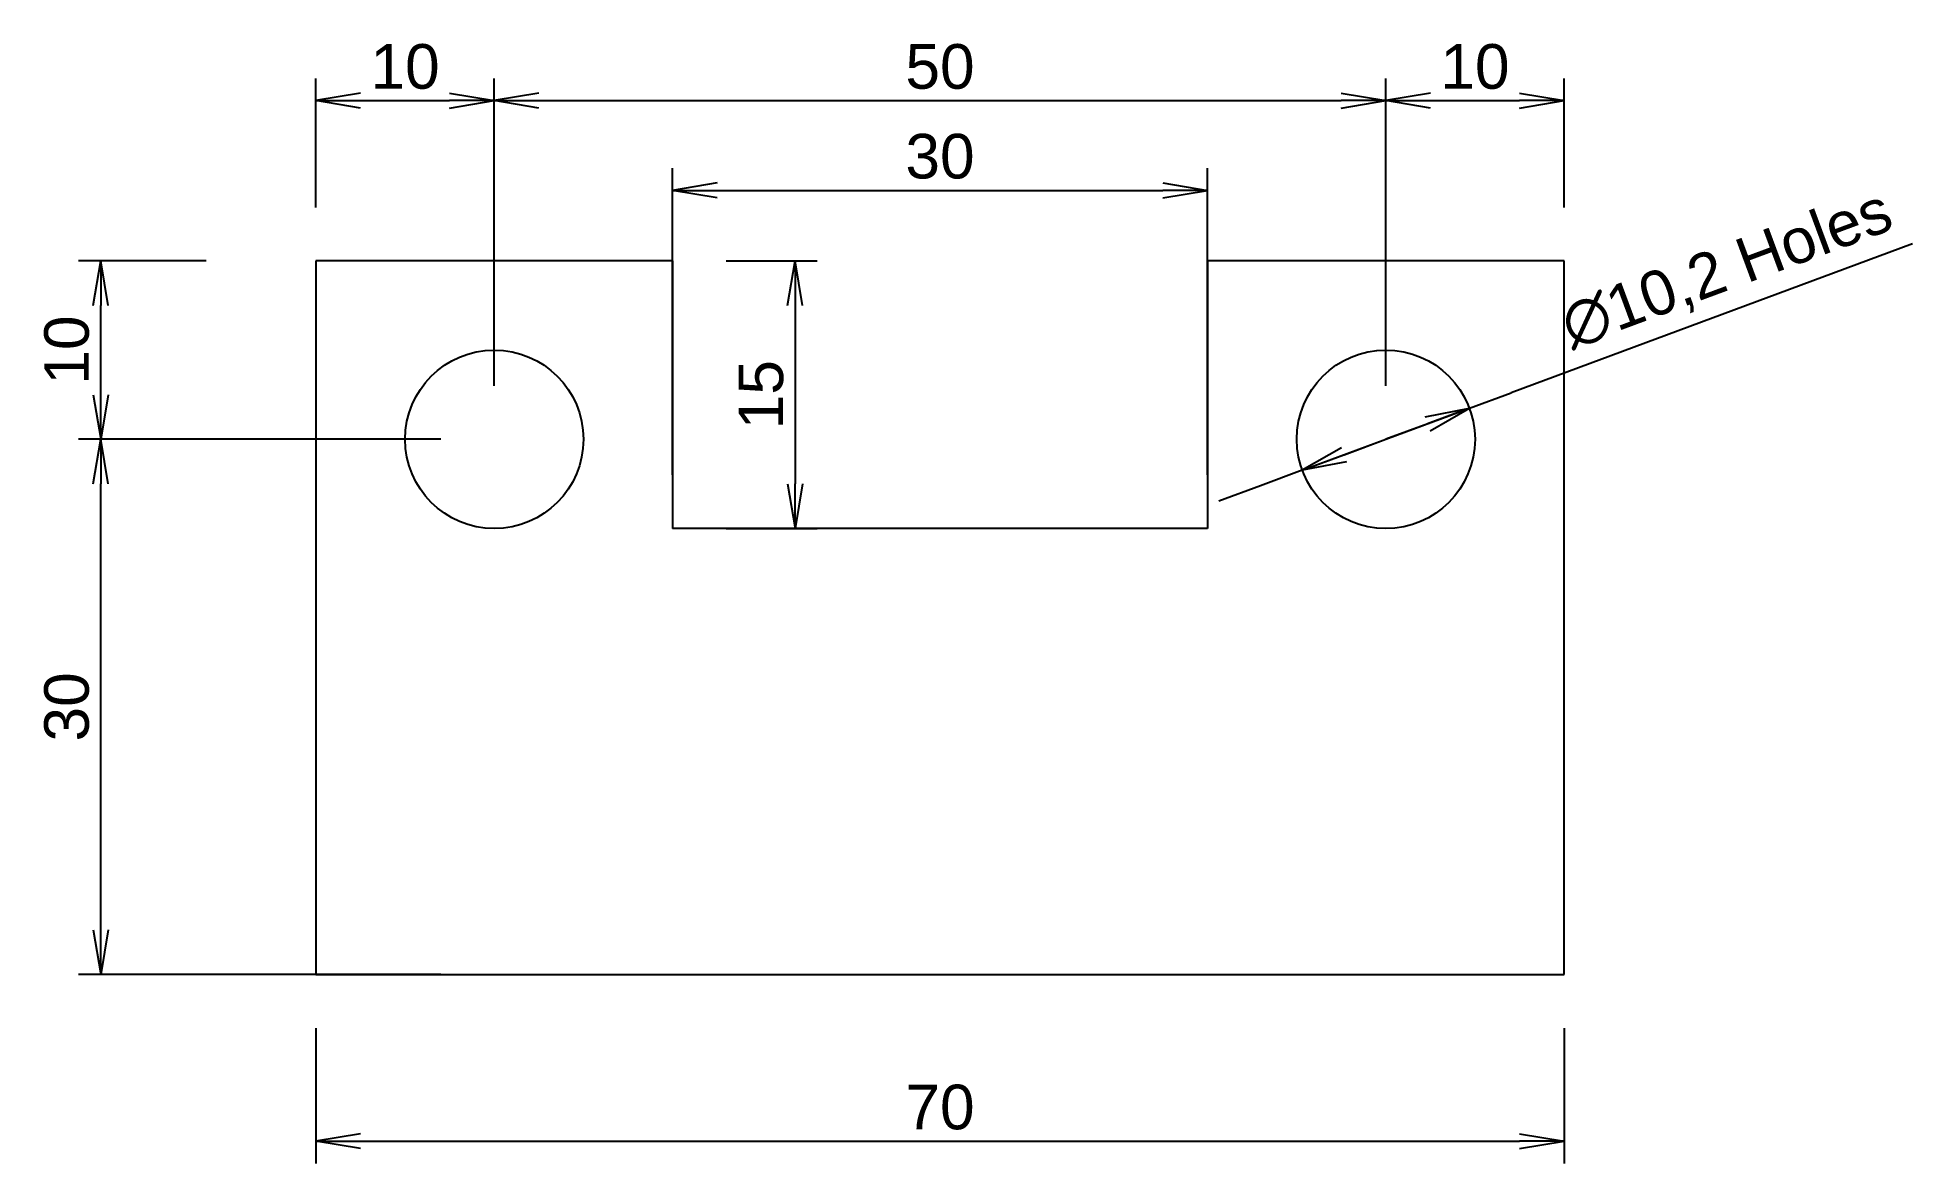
# Model space of a CAD drawing. Header units: millimetres. Extents: x 1684 to 1789, y 1740 to 1803.
import ezdxf

# ---------------------------------------------------------------- set-up
doc = ezdxf.new("R2010")
doc.units = ezdxf.units.MM
doc.styles.get("Standard").update_dxf_attribs({"font": 'arial.ttf'})
doc.dimstyles.new('ISO-25', dxfattribs={"dimtxt": 2.5, "dimasz": 2.5, "dimexe": 1.25, "dimexo": 3, "dimtad": 1, "dimtxsty": 'Standard', "dimblk": 'OPEN', "dimcen": 2.5, "dimadec": 0, "dimazin": 0, "dimtfac": 1, "dimtmove": 0, "dimatfit": 3, "dimfxl": 1, "dimarcsym": 0})

# ---------------------------------------------------------------- blocks, each defined once
blk = doc.blocks.new('_Open')
at = {"color": 0, "linetype": 'ByBlock', "lineweight": -2}
for p, q in [((-1, 0.167), (0, 0)), ((-1, -0.167), (0, 0)), ((0, 0), (-1, 0))]:
    blk.add_line(p, q, dxfattribs=at)
blk = doc.blocks.new('*D2')
at = {"color": 0, "lineweight": -2, "transparency": 16777216}
for p, q in [((1699.15, 1747.86), (1699.15, 1740.27)), ((1769.15, 1747.86), (1769.15, 1740.27)), ((1701.65, 1741.52), (1766.65, 1741.52))]:
    blk.add_line(p, q, dxfattribs=at)
at = {"layer": 'Defpoints', "color": 0, "transparency": 16777216}
for p in [(1699.15, 1750.86), (1769.15, 1750.86), (1769.15, 1741.52)]:
    blk.add_point(p, dxfattribs=at)
at = {"color": 0, "lineweight": -2, "transparency": 16777216, "xscale": 2.5, "yscale": 2.5, "zscale": 2.5, "rotation": 180}
blk.add_blockref('_Open', (1699.15, 1741.52), dxfattribs=at)
at = {"color": 0, "lineweight": -2, "transparency": 16777216, "xscale": 2.5, "yscale": 2.5, "zscale": 2.5}
blk.add_blockref('_Open', (1769.15, 1741.52), dxfattribs=at)
at = {"color": 0, "transparency": 16777216, "insert": (1734.15, 1743.42), "char_height": 2.5, "attachment_point": 5}
blk.add_mtext('70', dxfattribs=at)
blk = doc.blocks.new('*D4')
at = {"color": 0, "lineweight": -2, "transparency": 16777216}
for p, q in [((1706.15, 1780.86), (1685.83, 1780.86)), ((1687.08, 1753.36), (1687.08, 1778.36)), ((1706.15, 1750.86), (1685.83, 1750.86))]:
    blk.add_line(p, q, dxfattribs=at)
at = {"layer": 'Defpoints', "color": 0, "transparency": 16777216}
for p in [(1687.08, 1780.86), (1709.15, 1780.86), (1709.15, 1750.86)]:
    blk.add_point(p, dxfattribs=at)
at = {"color": 0, "lineweight": -2, "transparency": 16777216, "xscale": 2.5, "yscale": 2.5, "zscale": 2.5}
for p, rotation in [((1687.08, 1780.86), 90), ((1687.08, 1750.86), 270)]:
    blk.add_blockref('_Open', p, dxfattribs=dict(at, rotation=rotation))
at = {"color": 0, "transparency": 16777216, "insert": (1685.18, 1765.86), "char_height": 2.5, "attachment_point": 5, "rotation": 90}
blk.add_mtext('30', dxfattribs=at)
blk = doc.blocks.new('*D5')
at = {"color": 0, "lineweight": -2, "transparency": 16777216}
for p, q in [((1692.99, 1790.86), (1685.83, 1790.86)), ((1687.08, 1783.36), (1687.08, 1788.36)), ((1706.15, 1780.86), (1685.83, 1780.86))]:
    blk.add_line(p, q, dxfattribs=at)
at = {"layer": 'Defpoints', "color": 0, "transparency": 16777216}
for p in [(1687.08, 1790.86), (1695.99, 1790.86), (1709.15, 1780.86)]:
    blk.add_point(p, dxfattribs=at)
at = {"color": 0, "lineweight": -2, "transparency": 16777216, "xscale": 2.5, "yscale": 2.5, "zscale": 2.5}
for p, rotation in [((1687.08, 1790.86), 90), ((1687.08, 1780.86), 270)]:
    blk.add_blockref('_Open', p, dxfattribs=dict(at, rotation=rotation))
at = {"color": 0, "transparency": 16777216, "insert": (1685.18, 1785.86), "char_height": 2.5, "attachment_point": 5, "rotation": 90}
blk.add_mtext('10', dxfattribs=at)
blk = doc.blocks.new('*D6')
at = {"color": 0, "lineweight": -2, "transparency": 16777216}
for p, q in [((1699.15, 1793.86), (1699.15, 1801.09)), ((1709.15, 1793.86), (1709.15, 1801.09)), ((1701.65, 1799.84), (1706.65, 1799.84))]:
    blk.add_line(p, q, dxfattribs=at)
at = {"layer": 'Defpoints', "color": 0, "transparency": 16777216}
for p in [(1709.15, 1799.84), (1699.15, 1790.86), (1709.15, 1790.86)]:
    blk.add_point(p, dxfattribs=at)
at = {"color": 0, "lineweight": -2, "transparency": 16777216, "xscale": 2.5, "yscale": 2.5, "zscale": 2.5, "rotation": 180}
blk.add_blockref('_Open', (1699.15, 1799.84), dxfattribs=at)
at = {"color": 0, "lineweight": -2, "transparency": 16777216, "xscale": 2.5, "yscale": 2.5, "zscale": 2.5}
blk.add_blockref('_Open', (1709.15, 1799.84), dxfattribs=at)
at = {"color": 0, "transparency": 16777216, "insert": (1704.15, 1801.74), "char_height": 2.5, "attachment_point": 5}
blk.add_mtext('10', dxfattribs=at)
blk = doc.blocks.new('*D7')
at = {"color": 0, "lineweight": -2, "transparency": 16777216}
for p, q in [((1709.15, 1783.86), (1709.15, 1801.09)), ((1759.15, 1783.86), (1759.15, 1801.09)), ((1711.65, 1799.84), (1756.65, 1799.84))]:
    blk.add_line(p, q, dxfattribs=at)
at = {"layer": 'Defpoints', "color": 0, "transparency": 16777216}
for p in [(1759.15, 1799.84), (1709.15, 1780.86), (1759.15, 1780.86)]:
    blk.add_point(p, dxfattribs=at)
at = {"color": 0, "lineweight": -2, "transparency": 16777216, "xscale": 2.5, "yscale": 2.5, "zscale": 2.5, "rotation": 180}
blk.add_blockref('_Open', (1709.15, 1799.84), dxfattribs=at)
at = {"color": 0, "lineweight": -2, "transparency": 16777216, "xscale": 2.5, "yscale": 2.5, "zscale": 2.5}
blk.add_blockref('_Open', (1759.15, 1799.84), dxfattribs=at)
at = {"color": 0, "transparency": 16777216, "insert": (1734.15, 1801.74), "char_height": 2.5, "attachment_point": 5}
blk.add_mtext('50', dxfattribs=at)
blk = doc.blocks.new('*D8')
at = {"color": 0, "lineweight": -2, "transparency": 16777216}
for p, q in [((1759.15, 1783.86), (1759.15, 1801.09)), ((1769.15, 1793.86), (1769.15, 1801.09)), ((1761.65, 1799.84), (1766.65, 1799.84))]:
    blk.add_line(p, q, dxfattribs=at)
at = {"layer": 'Defpoints', "color": 0, "transparency": 16777216}
for p in [(1769.15, 1799.84), (1769.15, 1790.86), (1759.15, 1780.86)]:
    blk.add_point(p, dxfattribs=at)
at = {"color": 0, "lineweight": -2, "transparency": 16777216, "xscale": 2.5, "yscale": 2.5, "zscale": 2.5, "rotation": 180}
blk.add_blockref('_Open', (1759.15, 1799.84), dxfattribs=at)
at = {"color": 0, "lineweight": -2, "transparency": 16777216, "xscale": 2.5, "yscale": 2.5, "zscale": 2.5}
blk.add_blockref('_Open', (1769.15, 1799.84), dxfattribs=at)
at = {"color": 0, "transparency": 16777216, "insert": (1764.15, 1801.74), "char_height": 2.5, "attachment_point": 5}
blk.add_mtext('10', dxfattribs=at)
blk = doc.blocks.new('*D9')
at = {"color": 0, "lineweight": -2, "transparency": 16777216}
for p, q in [((1719.15, 1778.86), (1719.15, 1796.06)), ((1749.15, 1778.86), (1749.15, 1796.06)), ((1721.65, 1794.81), (1746.65, 1794.81))]:
    blk.add_line(p, q, dxfattribs=at)
at = {"layer": 'Defpoints', "color": 0, "transparency": 16777216}
for p in [(1749.15, 1794.81), (1719.15, 1775.86), (1749.15, 1775.86)]:
    blk.add_point(p, dxfattribs=at)
at = {"color": 0, "lineweight": -2, "transparency": 16777216, "xscale": 2.5, "yscale": 2.5, "zscale": 2.5, "rotation": 180}
blk.add_blockref('_Open', (1719.15, 1794.81), dxfattribs=at)
at = {"color": 0, "lineweight": -2, "transparency": 16777216, "xscale": 2.5, "yscale": 2.5, "zscale": 2.5}
blk.add_blockref('_Open', (1749.15, 1794.81), dxfattribs=at)
at = {"color": 0, "transparency": 16777216, "insert": (1734.15, 1796.71), "char_height": 2.5, "attachment_point": 5}
blk.add_mtext('30', dxfattribs=at)
blk = doc.blocks.new('*D10')
at = {"color": 0, "lineweight": -2, "transparency": 16777216}
for p, q in [((1722.15, 1790.86), (1727.27, 1790.86)), ((1726.02, 1788.36), (1726.02, 1778.36)), ((1722.15, 1775.86), (1727.27, 1775.86))]:
    blk.add_line(p, q, dxfattribs=at)
at = {"layer": 'Defpoints', "color": 0, "transparency": 16777216}
for p in [(1719.15, 1790.86), (1719.15, 1775.86), (1726.02, 1775.86)]:
    blk.add_point(p, dxfattribs=at)
at = {"color": 0, "lineweight": -2, "transparency": 16777216, "xscale": 2.5, "yscale": 2.5, "zscale": 2.5}
for p, rotation in [((1726.02, 1790.86), 90), ((1726.02, 1775.86), 270)]:
    blk.add_blockref('_Open', p, dxfattribs=dict(at, rotation=rotation))
at = {"color": 0, "transparency": 16777216, "insert": (1724.12, 1783.36), "char_height": 2.5, "attachment_point": 5, "rotation": 90}
blk.add_mtext('15', dxfattribs=at)
blk = doc.blocks.new('*D11')
at = {"color": 0, "lineweight": -2, "transparency": 16777216}
for p, q in [((1788.69, 1791.81), (1766.19, 1783.47)), ((1763.84, 1782.6), (1766.19, 1783.47)), ((1754.46, 1779.12), (1763.84, 1782.6)), ((1761.5, 1781.73), (1759.15, 1780.86)), ((1756.81, 1779.99), (1759.15, 1780.86)), ((1752.12, 1778.25), (1749.78, 1777.39)), ((1754.46, 1779.12), (1752.12, 1778.25))]:
    blk.add_line(p, q, dxfattribs=at)
at = {"layer": 'Defpoints', "color": 0, "transparency": 16777216}
for p in [(1763.84, 1782.6), (1754.46, 1779.12)]:
    blk.add_point(p, dxfattribs=at)
at = {"color": 0, "lineweight": -2, "transparency": 16777216, "xscale": 2.5, "yscale": 2.5, "zscale": 2.5}
for p, rotation in [((1763.84, 1782.6), 20.33843204992966), ((1754.46, 1779.12), 200.3384320499297)]:
    blk.add_blockref('_Open', p, dxfattribs=dict(at, rotation=rotation))
at = {"color": 0, "transparency": 16777216, "insert": (1777.86, 1790.11), "char_height": 2.5, "attachment_point": 5, "rotation": 20.3384}
blk.add_mtext(' ∅10,2 Holes', dxfattribs=at)

msp = doc.modelspace()

# ---------------------------------------------------------------- linework, layer by layer
for p, q in [((1699.153, 1790.861), (1699.153, 1750.861)), ((1719.153, 1790.861), (1699.153, 1790.861)), ((1719.153, 1790.861), (1719.153, 1775.861)), ((1769.153, 1790.861), (1749.153, 1790.861)), ((1749.153, 1790.861), (1749.153, 1775.861)), ((1769.153, 1750.861), (1769.153, 1790.861)), ((1749.153, 1775.861), (1719.153, 1775.861)), ((1699.153, 1750.861), (1769.153, 1750.861))]:
    msp.add_line(p, q)
for centre in [(1709.153, 1780.861), (1759.153, 1780.861)]:
    msp.add_circle(centre, 5)

# ---------------------------------------------------------------- dimensions: what is measured, and where the dimension line sits
for base, p1, p2, picture, middle in [((1709.153, 1799.836), (1699.153, 1790.861), (1709.153, 1790.861), '*D6', (1704.153, 1801.737)), ((1759.153, 1799.836), (1709.153, 1780.861), (1759.153, 1780.861), '*D7', (1734.153, 1801.737)), ((1769.153, 1799.836), (1759.153, 1780.861), (1769.153, 1790.861), '*D8', (1764.153, 1801.737)), ((1749.153, 1794.807), (1719.153, 1775.861), (1749.153, 1775.861), '*D9', (1734.153, 1796.709)), ((1769.153, 1741.521), (1699.153, 1750.861), (1769.153, 1750.861), '*D2', (1734.153, 1743.423))]:
    dim = msp.add_linear_dim(base=base, p1=p1, p2=p2, dimstyle='ISO-25')
    dim.commit()
    dim.dimension.update_dxf_attribs({"geometry": picture, "text_midpoint": middle})
dim = msp.add_diameter_dim_2p(p1=(1754.465, 1779.123), p2=(1763.841, 1782.599), text=' <>,2 Holes', dimstyle='ISO-25')
dim.commit()
dim.dimension.update_dxf_attribs({"geometry": '*D11', "text_midpoint": (1777.855, 1790.106)})
for base, p1, p2, picture, middle in [((1687.079, 1790.861), (1709.153, 1780.861), (1695.991, 1790.861), '*D5', (1685.178, 1785.861)), ((1726.024, 1775.861), (1719.153, 1790.861), (1719.153, 1775.861), '*D10', (1724.122, 1783.361)), ((1687.079, 1780.861), (1709.153, 1750.861), (1709.153, 1780.861), '*D4', (1685.177, 1765.861))]:
    dim = msp.add_linear_dim(base=base, p1=p1, p2=p2, angle=90, dimstyle='ISO-25')
    dim.commit()
    dim.dimension.update_dxf_attribs({"geometry": picture, "text_midpoint": middle})

doc.saveas('drawing.dxf')
